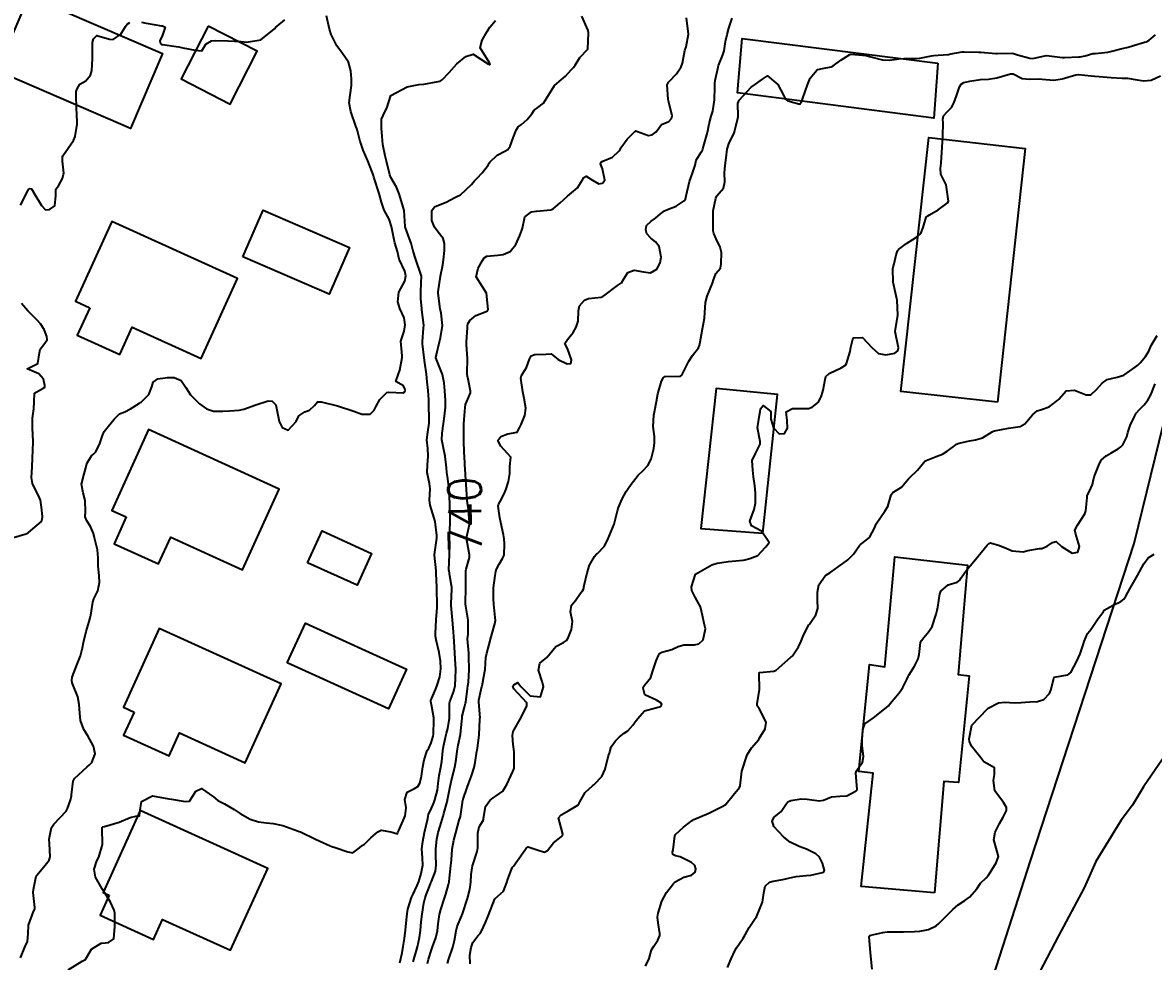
# Model space of a CAD drawing. Header units: metres. Extents: x 318500 to 325275, y 7408834 to 7428799.
# Drawn here: x 322401.9 to 322540.1, y 7417797.8 to 7417912.6 of the extents above; entities that cross this region are included whole.
import ezdxf
from ezdxf.enums import TextEntityAlignment as Align

# ---------------------------------------------------------------- set-up
doc = ezdxf.new("R2010")
doc.units = ezdxf.units.M
doc.header["$MEASUREMENT"] = 0
for name, color, linetype in [('Area', 45, 'Continuous'), ('Cotas', 45, 'Continuous'), ('Curvas de Nivel 1m', 11, 'Continuous'), ('Curvas de Nivel 5m', 15, 'Continuous'), ('Edificações', 30, 'Continuous'), ('Linha Férrea', 20, 'Continuous'), ('Vias Primárias', 230, 'Continuous')]:
    doc.layers.add(name, color=color, linetype=linetype)
doc.styles.add('Style-STANDARD', font='STANDARD.shx')

msp = doc.modelspace()

# ---------------------------------------------------------------- linework, layer by layer
at = {"layer": 'Area'}
msp.add_lwpolyline([(322541.64, 7417823.22), (322538.88, 7417819.2), (322537.53, 7417816.95), (322536.15, 7417815.1), (322533.06, 7417810.07), (322531.62, 7417806.86), (322528.48, 7417800.99), (322525.73, 7417795.68)], dxfattribs=at)
at = {"layer": 'Curvas de Nivel 1m', "flags": 128}
for points, elevation in [([(322401.61, 7417798.28), (322402.17, 7417799.59), (322402.49, 7417800.27), (322402.55, 7417801.23), (322402.59, 7417802.26), (322403.23, 7417803.94), (322403.36, 7417804.25), (322403.36, 7417804.44), (322403.17, 7417806.26), (322403.2, 7417806.65), (322403.53, 7417808.25), (322403.61, 7417808.4), (322404.47, 7417809.4), (322405.12, 7417810.24), (322405.24, 7417810.63), (322405.15, 7417812.24), (322405.12, 7417812.78), (322405.42, 7417814.23), (322405.52, 7417814.4), (322405.69, 7417814.62), (322407.19, 7417816.21), (322407.39, 7417816.53), (322407.73, 7417817.57), (322407.86, 7417818.08), (322407.87, 7417818.2), (322408.06, 7417819.9), (322408.21, 7417820.19), (322409.78, 7417821.65), (322410.07, 7417821.89), (322410.36, 7417822.16), (322410.76, 7417823.21), (322410.55, 7417824.16), (322409.84, 7417825.43), (322409.37, 7417826.18), (322408.97, 7417827.3), (322408.87, 7417828.18), (322408.81, 7417829.26), (322408.62, 7417830.19), (322407.93, 7417831.92), (322407.88, 7417832.2), (322407.93, 7417832.58), (322408.57, 7417834.19), (322408.94, 7417835.21), (322409.19, 7417836.18), (322409.32, 7417836.85), (322409.66, 7417838.18), (322410.02, 7417839.39), (322410.18, 7417840.01), (322410.22, 7417840.17), (322410.45, 7417841.77), (322410.59, 7417842.16), (322411.08, 7417843.16), (322411.29, 7417844.16), (322411.23, 7417845.03), (322411.1, 7417846.16), (322411.11, 7417847.18), (322411.04, 7417848.16), (322410.69, 7417849.64), (322410.54, 7417850.17), (322410.18, 7417851.01), (322409.72, 7417851.71), (322409.54, 7417852.18), (322409.57, 7417852.81), (322409.52, 7417854.18), (322409.27, 7417855.15), (322409.09, 7417856.19), (322409.37, 7417857.29), (322409.62, 7417858.18), (322409.73, 7417858.73), (322410.29, 7417859.66), (322410.57, 7417859.9), (322410.83, 7417860.16), (322411.32, 7417861.16), (322411.63, 7417862.16), (322411.86, 7417862.63), (322412.34, 7417863.23), (322413.08, 7417864.14), (322413.71, 7417864.78), (322414.36, 7417865.05), (322415.08, 7417865.4), (322416.16, 7417866.09), (322416.31, 7417866.17), (322416.38, 7417866.22), (322417.3, 7417867.17), (322417.69, 7417868.08), (322417.85, 7417868.65), (322418.42, 7417869.08), (322419.61, 7417869.24), (322420.42, 7417869.25), (322421.27, 7417868.88), (322421.82, 7417868.02), (322422.4, 7417867.13), (322423.51, 7417866), (322424.37, 7417865.42), (322425.21, 7417865.13), (322426.37, 7417865.11), (322427.17, 7417865.14), (322428.37, 7417865.24), (322428.93, 7417865.36), (322430.38, 7417865.91), (322431.88, 7417866.39), (322432.39, 7417866.34), (322432.84, 7417865.88), (322432.95, 7417865.3), (322433.24, 7417863.87), (322433.61, 7417863.14), (322434.34, 7417862.8), (322435.31, 7417863.85), (322435.64, 7417864.56), (322436.37, 7417865.02), (322436.93, 7417865.26), (322437.57, 7417865.81), (322437.93, 7417866.26), (322438.39, 7417866.27), (322440.38, 7417865.78), (322442.37, 7417865.11), (322443.34, 7417864.76), (322444.37, 7417864.74), (322444.86, 7417865.23), (322445.09, 7417865.71), (322445.54, 7417866.56), (322446.41, 7417867.41), (322446.64, 7417867.46), (322448.41, 7417867.35), (322448.6, 7417867.47), (322448.64, 7417867.67), (322448.6, 7417867.85), (322448.42, 7417868.23), (322447.48, 7417868.75), (322447.82, 7417869.68), (322447.99, 7417870.12), (322448.27, 7417871.67), (322448.26, 7417871.88), (322448.12, 7417873.68), (322448.5, 7417874.9), (322448.62, 7417875.67), (322448.52, 7417876.53), (322448, 7417877.68), (322447.75, 7417878.48), (322447.85, 7417879.68), (322448.58, 7417881.02), (322448.71, 7417881.67), (322448.6, 7417882.23), (322447.91, 7417883.68), (322447.7, 7417884.62), (322447.39, 7417885.69), (322447.24, 7417886.28), (322446.98, 7417887.7), (322446.68, 7417888.59), (322446.08, 7417889.71), (322445.76, 7417890.67), (322445.46, 7417891.71), (322444.86, 7417893.61), (322444.82, 7417893.72), (322444.75, 7417893.91), (322444.07, 7417895.73), (322443.52, 7417897.02), (322443.24, 7417897.74), (322443.15, 7417898.08), (322442.83, 7417899.38), (322442.74, 7417899.66), (322442.7, 7417899.75), (322442.62, 7417899.97), (322441.99, 7417901.76), (322441.81, 7417902.83), (322441.91, 7417903.76), (322442.07, 7417904.93), (322442.08, 7417905.76), (322441.98, 7417906.71), (322441.7, 7417907.77), (322440.96, 7417908.84), (322440.28, 7417909.79), (322439.6, 7417911.18), (322439.39, 7417911.8), (322439.01, 7417913.45)], 737), ([(322416.42, 7417912.68), (322417, 7417912.56), (322418.84, 7417912.23), (322418.99, 7417912.21), (322419.32, 7417912.07), (322418.97, 7417911.07), (322418.65, 7417910.39), (322418.73, 7417910.07), (322418.85, 7417909.96), (322418.96, 7417909.93), (322420.64, 7417909.72), (322420.96, 7417909.65), (322421.47, 7417909.53), (322422.96, 7417909.25), (322423.79, 7417909.17), (322424.27, 7417910), (322424.97, 7417910.41), (322425.43, 7417910.43), (322426.97, 7417910.39), (322428.6, 7417910.32), (322428.97, 7417910.27), (322429.25, 7417910.22), (322430.98, 7417910.51), (322432.66, 7417911.88), (322432.82, 7417912.06), (322432.99, 7417912.18), (322433.92, 7417912.96)], 736), ([(322448, 7417797.66), (322448.25, 7417798.9), (322448.4, 7417799.66), (322448.54, 7417800.63), (322448.67, 7417801.65), (322448.8, 7417802.91), (322448.87, 7417803.65), (322448.96, 7417804.25), (322449.4, 7417805.64), (322449.46, 7417805.76), (322449.58, 7417805.97), (322450.11, 7417807.12), (322450.3, 7417807.63), (322450.6, 7417808.6), (322450.78, 7417809.62), (322450.74, 7417810.52), (322450.69, 7417811.62), (322450.78, 7417812.52), (322450.99, 7417813.62), (322451.42, 7417815.33), (322451.45, 7417815.61), (322451.48, 7417815.84), (322451.72, 7417816.3), (322452.12, 7417817.22), (322452.25, 7417817.6), (322452.57, 7417818.79), (322452.69, 7417819.6), (322452.79, 7417820.59), (322452.98, 7417821.6), (322453.1, 7417822.3), (322453.23, 7417823.6), (322453.31, 7417824.11), (322453.66, 7417825.59), (322453.7, 7417825.75), (322453.86, 7417826.32), (322454.07, 7417827.59), (322454.07, 7417829.42), (322454.09, 7417829.59), (322454.6, 7417830.9), (322454.74, 7417831.58), (322454.8, 7417832.44), (322454.82, 7417833.58), (322454.76, 7417834.79), (322454.71, 7417835.58), (322454.62, 7417836.96), (322454.59, 7417837.58), (322454.56, 7417838.13), (322454.44, 7417839.58), (322454.27, 7417841.37), (322454.27, 7417841.59), (322454.32, 7417843.35), (322454.33, 7417843.59), (322454.31, 7417843.81), (322454.1, 7417844.98), (322454, 7417845.59), (322453.99, 7417845.71), (322454.05, 7417847.59), (322454.05, 7417847.68), (322454.04, 7417849.59), (322454.13, 7417851.53), (322454.13, 7417851.59), (322454.12, 7417851.66), (322454.09, 7417853.59), (322454.09, 7417853.73), (322454.02, 7417855.59), (322453.8, 7417857.13), (322453.71, 7417857.6), (322453.68, 7417858.2), (322453.54, 7417859.6), (322453.32, 7417860.6), (322453.11, 7417861.61), (322453.14, 7417862.41), (322453.34, 7417863.61), (322453.46, 7417864.51), (322453.56, 7417865.6), (322453.56, 7417866.43), (322453.49, 7417867.6), (322453.4, 7417868.59), (322453.19, 7417869.61), (322452.46, 7417871.45), (322452.4, 7417871.62), (322452.4, 7417871.68), (322452.47, 7417872.06), (322452.85, 7417873.61), (322452.96, 7417874.08), (322453.18, 7417875.61), (322453.03, 7417877.11), (322452.93, 7417877.61), (322452.65, 7417879.54), (322452.65, 7417879.62), (322452.66, 7417879.7), (322452.95, 7417881.61), (322453.22, 7417883.01), (322453.33, 7417883.61), (322453.46, 7417884.78), (322453.46, 7417885.61), (322453.27, 7417886.23), (322452.66, 7417887.02), (322452.21, 7417887.62), (322451.89, 7417888.42), (322451.9, 7417889.63), (322452.23, 7417890.1), (322452.71, 7417890.31), (322453.65, 7417890.67), (322454.72, 7417891.25), (322454.96, 7417891.36), (322455.41, 7417891.58), (322456.74, 7417892.81), (322457.08, 7417893.22), (322457.39, 7417893.55), (322458.05, 7417894.25), (322458.78, 7417895.21), (322458.9, 7417895.42), (322458.98, 7417895.54), (322459.88, 7417896.43), (322460.8, 7417896.9), (322461.2, 7417897.11), (322461.48, 7417897.5), (322461.85, 7417898.53), (322462.19, 7417899.49), (322462.45, 7417899.87), (322462.84, 7417900.17), (322463.56, 7417900.76), (322464.1, 7417901.47), (322464.42, 7417901.91), (322464.87, 7417902.24), (322465.54, 7417902.79), (322465.97, 7417903.44), (322466.9, 7417904.92), (322467.44, 7417905.42), (322468.25, 7417906.08), (322468.93, 7417906.83), (322469.21, 7417907.13), (322469.43, 7417907.4), (322470, 7417908.35), (322470.97, 7417909.38), (322471.04, 7417911.38), (322470.99, 7417911.66), (322470.22, 7417913.39)], 739), ([(322451.36, 7417797.61), (322451.49, 7417798.13), (322451.84, 7417799.26), (322451.98, 7417799.61), (322452.38, 7417800.74), (322452.58, 7417801.6), (322452.69, 7417802.45), (322452.84, 7417803.6), (322452.98, 7417804.18), (322453.43, 7417805.59), (322453.47, 7417805.7), (322453.59, 7417806.08), (322453.95, 7417807.24), (322454.01, 7417807.58), (322454.05, 7417808.02), (322454.23, 7417809.58), (322454.29, 7417810.23), (322454.39, 7417811.58), (322454.58, 7417812.67), (322454.81, 7417813.57), (322455.23, 7417815.1), (322455.38, 7417815.56), (322455.44, 7417815.84), (322455.7, 7417817.56), (322455.71, 7417817.59), (322455.74, 7417817.7), (322456.21, 7417819.1), (322456.38, 7417819.55), (322456.75, 7417820.52), (322457.07, 7417821.54), (322457.18, 7417822.16), (322457.41, 7417823.54), (322457.48, 7417823.88), (322457.7, 7417825.53), (322457.78, 7417827.44), (322457.78, 7417827.53), (322457.79, 7417827.62), (322457.63, 7417829.53), (322457.64, 7417829.79), (322457.92, 7417831.08), (322458.02, 7417831.44), (322458.03, 7417831.53), (322458.35, 7417833.12), (322458.41, 7417833.53), (322458.5, 7417834.99), (322458.61, 7417835.52), (322458.92, 7417836.6), (322459.14, 7417837.52), (322459.61, 7417839.1), (322459.68, 7417839.51), (322459.65, 7417839.9), (322459.47, 7417841.52), (322459.42, 7417842.17), (322459.44, 7417843.52), (322459.63, 7417845.04), (322459.71, 7417845.52), (322459.81, 7417845.82), (322460.12, 7417846.43), (322460.54, 7417847.09), (322460.73, 7417847.5), (322460.78, 7417848.88), (322460.73, 7417849.5), (322460.66, 7417849.99), (322460.32, 7417851.51), (322460.2, 7417852.07), (322459.99, 7417853.51), (322460.03, 7417853.71), (322460.23, 7417854.07), (322460.75, 7417855), (322460.93, 7417855.5), (322461.27, 7417856.5), (322461.41, 7417857.49), (322461.42, 7417858.35), (322461.54, 7417859.49), (322460.32, 7417860.82), (322459.98, 7417861.52), (322460.34, 7417862.04), (322461.19, 7417862.35), (322462.34, 7417862.53), (322462.67, 7417863.15), (322462.8, 7417863.48), (322463.26, 7417864.58), (322463.39, 7417865.47), (322463.2, 7417866.67), (322463.01, 7417867.47), (322462.77, 7417869.14), (322462.86, 7417869.48), (322463.48, 7417870.44), (322463.82, 7417871.47), (322464.05, 7417871.88), (322464.47, 7417872.06), (322465.82, 7417872.09), (322466.47, 7417872.12), (322467.35, 7417871.42), (322468.45, 7417870.89), (322468.9, 7417870.95), (322468.98, 7417871.39), (322468.48, 7417872.78), (322468.16, 7417873.41), (322468.49, 7417873.86), (322469.17, 7417874.73), (322469.55, 7417875.39), (322469.77, 7417876.14), (322469.8, 7417877.39), (322469.93, 7417878), (322470.56, 7417878.7), (322471.04, 7417878.9), (322472.57, 7417879.05), (322472.8, 7417879.12), (322473.06, 7417879.34), (322474.58, 7417880.49), (322475.08, 7417880.82), (322475.37, 7417881.31), (322475.83, 7417882.08), (322476.61, 7417882.36), (322477.75, 7417882.14), (322478.6, 7417882.04), (322479.39, 7417882.48), (322479.82, 7417883.25), (322479.92, 7417883.96), (322479.66, 7417885.25), (322479.22, 7417885.83), (322478.66, 7417886.27), (322478.18, 7417886.79), (322478.04, 7417887.28), (322478.13, 7417887.83), (322478.69, 7417888.35), (322479.24, 7417888.72), (322479.83, 7417889.25), (322480.33, 7417889.62), (322480.71, 7417889.76), (322481.77, 7417890.17), (322482.72, 7417890.83), (322482.9, 7417891.05), (322482.94, 7417891.22), (322482.96, 7417891.45), (322483.4, 7417893.21), (322483.77, 7417894.2), (322484.06, 7417895.2), (322484.19, 7417895.8), (322484.8, 7417896.77), (322484.96, 7417897.04), (322485, 7417897.19), (322485.09, 7417897.47), (322485.57, 7417899.18), (322485.79, 7417900.23), (322486.04, 7417901.17), (322486.23, 7417901.81), (322486.43, 7417903.17), (322486.47, 7417904.73), (322486.47, 7417905.17), (322486.52, 7417905.56), (322486.88, 7417907.16), (322486.89, 7417907.21), (322486.94, 7417907.36), (322487.45, 7417908.67), (322487.62, 7417909.15), (322487.8, 7417910.33), (322487.97, 7417911.15), (322488.21, 7417911.94), (322488.6, 7417913.15)], 741), ([(322401.61, 7417890.3), (322402.57, 7417892.13), (322402.66, 7417892.28), (322402.69, 7417892.31), (322402.72, 7417892.32), (322402.99, 7417892.28), (322403.37, 7417891.62), (322404.2, 7417890.26), (322404.69, 7417889.73), (322405.19, 7417889.76), (322405.81, 7417890.24), (322405.93, 7417891.46), (322405.95, 7417892.24), (322406.28, 7417892.68), (322406.74, 7417893.57), (322406.9, 7417894.08), (322406.93, 7417894.23), (322406.77, 7417895.7), (322406.75, 7417896.23), (322406.78, 7417896.32), (322408.11, 7417898.21), (322408.32, 7417898.69), (322408.54, 7417900.2), (322408.55, 7417900.49), (322408.46, 7417902.21), (322408.41, 7417903.74), (322408.44, 7417904.21), (322408.55, 7417904.54), (322408.89, 7417905.08), (322409.6, 7417905.49), (322410.19, 7417906.19), (322410.35, 7417906.76), (322410.44, 7417908.19), (322410.43, 7417908.7), (322410.42, 7417910.19), (322410.53, 7417910.62), (322410.97, 7417911.03), (322412.51, 7417910.61), (322412.97, 7417910.55), (322413.9, 7417911.21), (322414.44, 7417912.13), (322414.67, 7417912.45), (322415, 7417912.64)], 736), ([(322407.46, 7417796.8), (322409.16, 7417797.87), (322409.47, 7417798.03), (322409.56, 7417798.08), (322409.63, 7417798.17), (322410.3, 7417799.35), (322411.5, 7417800.07), (322411.56, 7417800.09), (322412.37, 7417800.14), (322413.04, 7417800.59), (322413.14, 7417802.13), (322413.15, 7417803.73), (322413.09, 7417804.13), (322412.62, 7417805.07), (322411.98, 7417806.14), (322411.59, 7417806.72), (322410.8, 7417808.16), (322410.64, 7417809.14), (322410.96, 7417810.16), (322411.18, 7417810.61), (322411.66, 7417812.15), (322411.59, 7417814.15), (322411.61, 7417814.23), (322411.69, 7417814.31), (322411.91, 7417814.36), (322413.7, 7417814.88), (322415.04, 7417815.44), (322415.71, 7417815.59), (322416.15, 7417815.64), (322416.2, 7417816.09), (322416.41, 7417817.41), (322417.74, 7417818.07), (322419.74, 7417817.74), (322420.08, 7417817.69), (322421.73, 7417817.39), (322422.28, 7417817.45), (322422.66, 7417818), (322423.07, 7417818.68), (322423.75, 7417818.98), (322425.2, 7417817.97), (322425.73, 7417817.53), (322426.57, 7417817.11), (322427.72, 7417816.42), (322428.46, 7417815.92), (322429.7, 7417815.22), (322430.72, 7417814.92), (322431.7, 7417814.79), (322432.52, 7417814.69), (322433.7, 7417814.45), (322435.49, 7417813.83), (322435.69, 7417813.74), (322435.84, 7417813.68), (322437.67, 7417812.8), (322439.48, 7417811.96), (322439.66, 7417811.89), (322440.08, 7417811.77), (322441.65, 7417811.25), (322442.25, 7417811.14), (322443.05, 7417811.73), (322443.39, 7417812), (322443.67, 7417812.2), (322444.44, 7417812.94), (322445.28, 7417813.7), (322445.69, 7417813.91), (322446.88, 7417813.68), (322447.69, 7417813.45), (322447.76, 7417813.6), (322447.78, 7417813.67), (322447.87, 7417813.85), (322448.65, 7417815.66), (322448.74, 7417816.64), (322448.61, 7417817.66), (322448.87, 7417818.54), (322449.76, 7417818.98), (322450.18, 7417819.22), (322450.44, 7417819.63), (322450.64, 7417820.49), (322450.79, 7417821.62), (322450.94, 7417822.48), (322451.34, 7417823.62), (322451.51, 7417823.93), (322451.83, 7417824.58), (322452.05, 7417825.4), (322452.08, 7417825.61), (322452.13, 7417827.34), (322452.12, 7417827.61), (322451.89, 7417829.03), (322451.76, 7417829.61), (322451.77, 7417829.74), (322451.91, 7417830.02), (322452.37, 7417831.16), (322452.55, 7417831.6), (322452.89, 7417832.65), (322453.01, 7417833.6), (322452.96, 7417834.61), (322452.78, 7417835.6), (322452.44, 7417837.17), (322452.36, 7417837.61), (322452.34, 7417837.94), (322452.43, 7417839.61), (322452.53, 7417841.12), (322452.53, 7417841.61), (322452.5, 7417843.19), (322452.5, 7417843.61), (322452.43, 7417845.28), (322452.41, 7417845.61), (322452.21, 7417847.53), (322452.22, 7417847.61), (322452.48, 7417849.29), (322452.51, 7417849.61), (322452.5, 7417849.93), (322452.29, 7417851.62), (322452.2, 7417852.03), (322451.69, 7417853.63), (322451.6, 7417854.25), (322451.7, 7417855.63), (322451.62, 7417856.26), (322451.34, 7417857.63), (322451.37, 7417858.55), (322451.46, 7417859.63), (322451.39, 7417860.55), (322451.28, 7417861.63), (322451.4, 7417862.57), (322451.59, 7417863.63), (322451.59, 7417864.4), (322451.52, 7417865.63), (322451.51, 7417866.51), (322451.45, 7417867.63), (322451.33, 7417868.72), (322451.24, 7417869.63), (322451.05, 7417871.03), (322450.96, 7417871.64), (322450.77, 7417873.35), (322450.77, 7417873.64), (322450.89, 7417875.25), (322450.9, 7417875.64), (322450.68, 7417877.49), (322450.66, 7417877.64), (322450.56, 7417878.88), (322450.54, 7417879.64), (322450.58, 7417880.86), (322450.63, 7417881.6), (322450.63, 7417881.64), (322450.59, 7417881.76), (322449.96, 7417883.65), (322449.61, 7417884.68), (322449.36, 7417885.66), (322449.18, 7417886.19), (322448.67, 7417887.53), (322448.64, 7417887.64), (322448.64, 7417887.67), (322448.63, 7417887.71), (322448.5, 7417889.67), (322448.44, 7417889.93), (322447.9, 7417891.68), (322447.57, 7417892.52), (322446.88, 7417893.7), (322446.75, 7417894), (322446.34, 7417895.7), (322446.18, 7417896.32), (322445.9, 7417897.71), (322445.82, 7417898.71), (322445.73, 7417899.71), (322445.76, 7417900.8), (322446.16, 7417901.71), (322446.41, 7417902.16), (322446.89, 7417903.7), (322448.9, 7417904.78), (322450.32, 7417905.06), (322450.9, 7417905.1), (322452.69, 7417905.41), (322452.91, 7417905.48), (322453.14, 7417905.62), (322454.02, 7417906.51), (322454.94, 7417907.59), (322456.04, 7417908.49), (322456.96, 7417908.75), (322458.83, 7417907.54), (322458.94, 7417907.47), (322459, 7417907.48), (322459.04, 7417907.54), (322458.94, 7417907.7), (322457.81, 7417909.55), (322458.04, 7417910.49), (322458.67, 7417911.54), (322458.78, 7417911.75), (322459, 7417912.07), (322459.68, 7417912.86)], 738), ([(322453.83, 7417797.58), (322453.95, 7417798.05), (322454.45, 7417799.58), (322454.66, 7417800.42), (322454.85, 7417801.57), (322454.99, 7417802.12), (322455.56, 7417803.44), (322455.6, 7417803.52), (322455.62, 7417803.56), (322455.65, 7417803.65), (322456.26, 7417805.55), (322456.52, 7417806.62), (322456.65, 7417807.54), (322456.7, 7417808.47), (322456.85, 7417809.54), (322457.42, 7417811.29), (322457.49, 7417811.53), (322457.5, 7417811.69), (322457.5, 7417813.53), (322457.7, 7417814.29), (322458.17, 7417815.07), (322458.26, 7417815.52), (322458.47, 7417816.79), (322458.99, 7417817.52), (322459.41, 7417817.85), (322459.75, 7417818.08), (322460.58, 7417818.68), (322461.05, 7417819.49), (322461.79, 7417821.08), (322461.92, 7417821.36), (322461.94, 7417821.48), (322461.96, 7417821.63), (322461.95, 7417823.48), (322461.83, 7417824.37), (322461.75, 7417825.48), (322461.85, 7417825.95), (322462.7, 7417827.47), (322463.49, 7417829.05), (322463.51, 7417829.46), (322461.93, 7417831.16), (322461.79, 7417831.48), (322461.93, 7417831.68), (322462.41, 7417831.94), (322462.79, 7417831.47), (322463.91, 7417830.3), (322465.17, 7417830.18), (322465.56, 7417831.43), (322465.43, 7417831.94), (322464.95, 7417833.44), (322465.09, 7417834.32), (322465.97, 7417835.01), (322466.3, 7417835.43), (322467.06, 7417836.34), (322468, 7417836.83), (322468.34, 7417837.06), (322468.55, 7417837.39), (322468.97, 7417838.44), (322469.07, 7417839.39), (322468.85, 7417840.59), (322468.97, 7417841.39), (322469.47, 7417841.98), (322470.08, 7417842.85), (322470.3, 7417843.17), (322470.43, 7417843.37), (322470.53, 7417843.81), (322470.88, 7417845.37), (322471.18, 7417846.31), (322471.76, 7417847.36), (322471.94, 7417847.56), (322472.15, 7417847.73), (322472.94, 7417848.56), (322473.36, 7417849.33), (322474.19, 7417851.32), (322474.59, 7417852.94), (322474.71, 7417853.32), (322475.14, 7417854.4), (322475.66, 7417855.31), (322475.9, 7417855.65), (322476.26, 7417856.19), (322477.11, 7417857.29), (322477.71, 7417857.85), (322478.29, 7417858.46), (322478.72, 7417859.26), (322479.02, 7417860.56), (322479.1, 7417861.26), (322479.09, 7417862.01), (322478.96, 7417863.26), (322479.02, 7417864.62), (322479.16, 7417865.26), (322479.36, 7417866.29), (322479.53, 7417867.25), (322479.98, 7417868.8), (322480.19, 7417869.24), (322480.33, 7417869.34), (322480.43, 7417869.37), (322482.27, 7417869.38), (322482.43, 7417869.52), (322483.02, 7417870.64), (322483.3, 7417871.21), (322483.74, 7417871.93), (322484.49, 7417872.88), (322484.62, 7417873.19), (322484.66, 7417873.35), (322484.98, 7417875.18), (322485.23, 7417876.48), (322485.27, 7417877.18), (322485.34, 7417878.39), (322485.55, 7417879.18), (322486.19, 7417880.77), (322486.33, 7417881.16), (322486.38, 7417881.37), (322486.6, 7417881.94), (322487.18, 7417882.58), (322487.24, 7417883.15), (322487.28, 7417884.52), (322487.15, 7417885.16), (322486.66, 7417886.18), (322486.35, 7417886.84), (322486.28, 7417887.17), (322486.28, 7417887.57), (322486.26, 7417889.17), (322486.28, 7417889.59), (322486.59, 7417891.16), (322486.73, 7417891.44), (322487.53, 7417892.37), (322487.7, 7417893.15), (322487.67, 7417894.24), (322487.74, 7417895.15), (322487.87, 7417896.07), (322488, 7417897.15), (322488.18, 7417897.79), (322488.83, 7417899.14), (322489.26, 7417900.73), (322489.32, 7417901.13), (322489.3, 7417902.72), (322489.44, 7417903.13), (322490.91, 7417904.72), (322491.45, 7417905.1), (322492.29, 7417905.72), (322492.93, 7417906.1), (322494.18, 7417905.07), (322494.9, 7417903.67), (322495.11, 7417903.28), (322495.39, 7417903.05), (322496.88, 7417902.63), (322497.04, 7417902.88), (322497.1, 7417903.03), (322497.25, 7417903.38), (322497.8, 7417905.02), (322498.12, 7417905.82), (322498.94, 7417906.81), (322499.06, 7417906.88), (322499.64, 7417907), (322500.71, 7417907.21), (322500.95, 7417907.33), (322501.88, 7417908.04), (322502.97, 7417908.72), (322503.16, 7417908.75), (322504.96, 7417908.59), (322505.4, 7417908.49), (322506.96, 7417908.08), (322507.81, 7417908.04), (322508.96, 7417908.19), (322509.59, 7417908.23), (322510.96, 7417908.23), (322511.52, 7417908.28), (322512.97, 7417908.55), (322513.21, 7417908.58), (322514.97, 7417908.73), (322515.02, 7417908.74), (322515.32, 7417908.79), (322516.71, 7417909.03), (322516.97, 7417909.05), (322518.7, 7417909.01), (322518.97, 7417909), (322520.83, 7417908.85), (322520.97, 7417908.84), (322522.79, 7417908.88), (322522.97, 7417908.85), (322523.48, 7417908.68), (322524.96, 7417908.27), (322525.36, 7417908.25), (322526.97, 7417908.58), (322527.02, 7417908.58), (322528.97, 7417908.36), (322529.22, 7417908.35), (322530.97, 7417908.42), (322531.11, 7417908.43), (322531.76, 7417908.57), (322532.69, 7417908.84), (322532.97, 7417908.86), (322534.51, 7417909), (322534.98, 7417909.12), (322536.08, 7417909.41), (322536.99, 7417909.62), (322537.65, 7417909.83), (322539, 7417910.21), (322539.19, 7417910.28), (322539.58, 7417910.46), (322540.33, 7417911.14)], 742), ([(322456.57, 7417797.54), (322456.55, 7417798.6), (322456.7, 7417799.54), (322456.9, 7417800.14), (322457.52, 7417800.98), (322457.8, 7417801.26), (322457.96, 7417801.53), (322458.45, 7417802.62), (322458.83, 7417803.52), (322459.58, 7417805.51), (322460.65, 7417806.44), (322461.07, 7417807.49), (322461.19, 7417807.91), (322461.63, 7417809.1), (322461.77, 7417809.35), (322461.86, 7417809.48), (322462.37, 7417810.19), (322463.28, 7417811.46), (322463.43, 7417811.69), (322463.67, 7417811.87), (322464.88, 7417811.44), (322465.66, 7417811.21), (322466.05, 7417811.42), (322466.75, 7417812.34), (322467.69, 7417813.07), (322467.85, 7417813.23), (322467.89, 7417813.4), (322467.7, 7417814.17), (322467.39, 7417815.41), (322467.72, 7417815.78), (322468.62, 7417816.28), (322469.74, 7417816.93), (322469.91, 7417817.2), (322469.98, 7417817.37), (322470.62, 7417818.5), (322471.57, 7417819.35), (322471.68, 7417819.44), (322471.77, 7417819.52), (322472.66, 7417820.46), (322473.06, 7417821.33), (322473.5, 7417823.01), (322473.61, 7417823.32), (322473.66, 7417823.48), (322473.83, 7417824.06), (322474.34, 7417824.81), (322474.82, 7417825.31), (322475.39, 7417825.76), (322475.86, 7417826.04), (322476.44, 7417826.71), (322476.88, 7417827.28), (322477.33, 7417827.83), (322477.89, 7417828.47), (322479.56, 7417828.91), (322479.9, 7417829.01), (322480, 7417829.24), (322479.9, 7417829.44), (322479.37, 7417829.79), (322477.92, 7417830.42), (322477.72, 7417831.27), (322477.75, 7417831.45), (322477.94, 7417831.66), (322478.66, 7417832.55), (322478.86, 7417833.26), (322479.31, 7417834.59), (322479.59, 7417835.25), (322479.73, 7417835.5), (322479.99, 7417835.64), (322481.23, 7417835.99), (322482, 7417836.35), (322482.68, 7417836.53), (322484, 7417836.55), (322484.51, 7417836.68), (322485.07, 7417837.17), (322485.35, 7417838.49), (322485.19, 7417839.17), (322484.99, 7417840.12), (322484.75, 7417841.18), (322484.08, 7417842.39), (322483.66, 7417843.2), (322483.63, 7417843.66), (322484.12, 7417845.19), (322486.13, 7417846.33), (322486.75, 7417846.53), (322488.14, 7417846.72), (322489.93, 7417846.91), (322490.14, 7417846.94), (322490.74, 7417847.1), (322491.75, 7417847.48), (322492.15, 7417847.9), (322492.7, 7417848.53), (322493.13, 7417849.07), (322492.19, 7417850.43), (322490.96, 7417851.1), (322490.76, 7417851.66), (322491.27, 7417853.09), (322491.46, 7417853.87), (322491.47, 7417855.09), (322491.36, 7417856), (322491.22, 7417857.1), (322491.11, 7417857.92), (322491.05, 7417859.1), (322491.47, 7417859.93), (322492.03, 7417861.08), (322492.01, 7417861.41), (322491.7, 7417863.09), (322491.92, 7417864.63), (322492.01, 7417865.09), (322492.07, 7417865.4), (322492.39, 7417865.83), (322493.33, 7417865.07), (322493.32, 7417864.12), (322493.64, 7417863.07), (322494.35, 7417862.33), (322495, 7417862.4), (322495.38, 7417863.04), (322495.31, 7417863.99), (322495.19, 7417865.05), (322495.98, 7417865.45), (322496.39, 7417865.45), (322497.94, 7417865.46), (322498.39, 7417865.59), (322499.16, 7417866.23), (322499.52, 7417866.99), (322499.71, 7417867.7), (322499.97, 7417868.98), (322500.06, 7417869.36), (322500.45, 7417869.71), (322501.92, 7417870.43), (322502.46, 7417870.74), (322502.56, 7417870.95), (322503.03, 7417872.4), (322503.12, 7417872.94), (322503.37, 7417874.08), (322504.51, 7417874.14), (322505.65, 7417872.91), (322506.48, 7417872.15), (322507.36, 7417872), (322508.48, 7417872.2), (322508.86, 7417872.49), (322508.92, 7417872.86), (322508.52, 7417874.87), (322508.85, 7417876.87), (322508.77, 7417878.67), (322508.73, 7417878.87), (322508.58, 7417879.58), (322508.29, 7417880.87), (322508.24, 7417882.5), (322508.33, 7417882.87), (322508.39, 7417883.11), (322508.64, 7417884.25), (322508.8, 7417884.71), (322508.93, 7417884.87), (322509.89, 7417885.63), (322510.67, 7417886.12), (322511.14, 7417886.37), (322511.66, 7417886.83), (322511.94, 7417887.58), (322512.31, 7417888.82), (322512.51, 7417889.01), (322512.7, 7417889.12), (322513.77, 7417889.75), (322514.72, 7417890.44), (322514.92, 7417890.6), (322515.02, 7417890.79), (322514.76, 7417892.79), (322514.09, 7417894.11), (322514.07, 7417894.8), (322514.16, 7417895.42), (322514.24, 7417896.8), (322514.26, 7417897.35), (322514.35, 7417898.8), (322514.37, 7417900.31), (322514.35, 7417900.8), (322514.43, 7417901.23), (322514.87, 7417901.7), (322515.42, 7417902.25), (322515.71, 7417902.78), (322516.02, 7417903.66), (322516.39, 7417904.78), (322516.6, 7417905.09), (322516.93, 7417905.31), (322517.65, 7417905.48), (322518.93, 7417905.67), (322519.92, 7417905.72), (322520.93, 7417905.85), (322522.61, 7417906.36), (322522.94, 7417906.34), (322524.03, 7417905.77), (322524.93, 7417905.72), (322526.05, 7417905.76), (322526.93, 7417905.67), (322527.91, 7417905.6), (322528.93, 7417905.76), (322530.59, 7417906.24), (322530.94, 7417906.29), (322532.48, 7417906.1), (322532.94, 7417906.07), (322533.45, 7417906.03), (322534.93, 7417905.89), (322536.26, 7417905.84), (322536.93, 7417905.81), (322538.09, 7417905.64), (322538.93, 7417905.51), (322539.8, 7417905.59), (322540.94, 7417906.13)], 743), ([(322400.77, 7417849.69), (322402.17, 7417850.09), (322402.32, 7417850.13), (322402.62, 7417850.27), (322404.18, 7417851.61), (322404.31, 7417852.13), (322404.31, 7417852.25), (322404.21, 7417853.4), (322404.06, 7417854.25), (322403.94, 7417854.54), (322403.1, 7417856.27), (322402.97, 7417856.99), (322403.06, 7417858.27), (322403.1, 7417859.46), (322403.14, 7417860.27), (322403.19, 7417861.39), (322403.15, 7417862.27), (322403.1, 7417863.03), (322403.1, 7417864.27), (322403.24, 7417865.4), (322403.28, 7417866.27), (322403.34, 7417867.32), (322404.41, 7417867.93), (322404.61, 7417868.04), (322404.62, 7417868.25), (322404.42, 7417869.02), (322403.85, 7417869.69), (322402.43, 7417870.28), (322403.76, 7417870.94), (322403.93, 7417872.26), (322404.02, 7417872.71), (322404.47, 7417873.25), (322404.88, 7417873.85), (322404.85, 7417874.25), (322404.5, 7417875.11), (322404.06, 7417875.81), (322403.66, 7417876.26), (322402.53, 7417877.38), (322401.73, 7417878.29)], 736), ([(322477.99, 7417797.26), (322478.46, 7417798.22), (322478.75, 7417799.25), (322479.03, 7417799.72), (322479.52, 7417800.45), (322479.74, 7417801.02), (322479.75, 7417801.24), (322479.55, 7417802.56), (322479.49, 7417803.24), (322479.57, 7417803.74), (322480.02, 7417805.23), (322480.56, 7417806.26), (322481.31, 7417807.21), (322481.45, 7417807.38), (322481.62, 7417807.56), (322482.68, 7417808.14), (322483.63, 7417808.38), (322484.08, 7417808.74), (322484.16, 7417809.18), (322484.02, 7417809.56), (322483.65, 7417809.93), (322482.23, 7417810.63), (322481.66, 7417810.76), (322481.35, 7417810.9), (322481.32, 7417811.22), (322481.38, 7417811.49), (322481.6, 7417813.21), (322481.62, 7417813.28), (322481.69, 7417813.36), (322482.66, 7417814.25), (322483.72, 7417815.07), (322483.79, 7417815.12), (322483.9, 7417815.19), (322485.73, 7417815.99), (322487.39, 7417816.79), (322487.74, 7417816.97), (322487.82, 7417817.05), (322487.87, 7417817.13), (322488.71, 7417818.17), (322489.5, 7417819.11), (322489.59, 7417819.3), (322489.8, 7417821.11), (322490.43, 7417823.1), (322490.96, 7417823.97), (322491.85, 7417824.99), (322491.89, 7417825.04), (322491.91, 7417825.08), (322492.65, 7417826.29), (322492.77, 7417827.07), (322491.9, 7417828.81), (322491.77, 7417828.95), (322491.66, 7417829.08), (322491.64, 7417829.34), (322491.93, 7417831.08), (322491.9, 7417833.08), (322491.96, 7417833.17), (322493.68, 7417833.35), (322493.96, 7417833.47), (322495.76, 7417835.03), (322495.89, 7417835.12), (322495.98, 7417835.21), (322496.72, 7417836.3), (322497.03, 7417837.01), (322497.3, 7417837.74), (322497.98, 7417839), (322498.04, 7417839.09), (322498.84, 7417840.2), (322499.07, 7417840.99), (322499.04, 7417842.03), (322499.01, 7417842.99), (322499.21, 7417843.88), (322499.97, 7417844.98), (322500.05, 7417845.05), (322500.12, 7417845.1), (322500.52, 7417845.37), (322502.14, 7417846.5), (322502.73, 7417846.94), (322503.44, 7417847.64), (322504.17, 7417848.7), (322504.27, 7417848.82), (322504.44, 7417848.92), (322505.4, 7417849.69), (322506.05, 7417850.9), (322506.08, 7417851.02), (322506.2, 7417851.35), (322507.25, 7417852.88), (322507.63, 7417853.48), (322508.03, 7417854.87), (322508.1, 7417855.03), (322508.25, 7417855.17), (322509.31, 7417855.81), (322510.17, 7417856.84), (322510.28, 7417856.97), (322511.24, 7417857.89), (322511.98, 7417858.82), (322512.13, 7417859), (322512.3, 7417859.1), (322513.55, 7417859.56), (322514.32, 7417859.88), (322514.89, 7417860.21), (322515.59, 7417860.77), (322516.02, 7417861.08), (322516.34, 7417861.19), (322517.6, 7417861.48), (322518.34, 7417861.62), (322519.21, 7417861.87), (322520.36, 7417862.58), (322520.43, 7417862.63), (322520.64, 7417862.71), (322522.36, 7417863.03), (322523.78, 7417863.25), (322524.37, 7417863.57), (322525.32, 7417864.65), (322525.89, 7417865.14), (322526.39, 7417865.32), (322527.36, 7417865.65), (322528.41, 7417866.45), (322528.48, 7417866.53), (322528.52, 7417866.6), (322529.4, 7417867.61), (322530.43, 7417867.68), (322531.86, 7417867.11), (322532.42, 7417867.11), (322533.18, 7417867.79), (322533.83, 7417868.53), (322534.44, 7417868.99), (322535.67, 7417869.29), (322536.45, 7417869.5), (322537.87, 7417870.48), (322538.18, 7417870.76), (322538.47, 7417871.03), (322539.13, 7417871.81), (322539.51, 7417872.45), (322539.82, 7417873.13), (322540.52, 7417874.38)], 744), ([(322505.72, 7417796.89), (322505.5, 7417798.89), (322505.36, 7417800.89), (322505.42, 7417801.01), (322505.53, 7417801.06), (322507.01, 7417801.4), (322507.54, 7417801.45), (322508.93, 7417801.46), (322509.54, 7417801.47), (322510.87, 7417801.49), (322511.54, 7417801.53), (322512.6, 7417801.75), (322513.55, 7417802.2), (322513.86, 7417802.48), (322514.13, 7417802.78), (322515.57, 7417804.2), (322516.22, 7417804.75), (322517.02, 7417805.31), (322517.59, 7417805.7), (322518.5, 7417806.73), (322518.93, 7417807.41), (322519.63, 7417808.08), (322519.93, 7417808.41), (322520.11, 7417808.7), (322520.86, 7417809.9), (322521.15, 7417810.69), (322520.95, 7417811.41), (322520.58, 7417812.7), (322520.75, 7417813.65), (322521.27, 7417814.69), (322521.73, 7417815.49), (322522.14, 7417816.28), (322522.13, 7417816.68), (322521.75, 7417817.27), (322520.72, 7417818.7), (322520.52, 7417819.97), (322520.65, 7417820.7), (322520.65, 7417821.53), (322519.81, 7417822.02), (322519.36, 7417822.26), (322519, 7417822.72), (322517.84, 7417824.16), (322517.59, 7417824.74), (322517.56, 7417825.04), (322517.88, 7417826.74), (322519.82, 7417828.71), (322519.86, 7417828.75), (322519.9, 7417828.81), (322521.14, 7417829.47), (322521.91, 7417829.53), (322523.12, 7417829.46), (322523.91, 7417829.51), (322524.96, 7417829.6), (322525.91, 7417829.62), (322526.68, 7417829.85), (322527.39, 7417830.61), (322527.55, 7417830.99), (322527.96, 7417832.6), (322529.64, 7417832.9), (322529.97, 7417833.15), (322530.74, 7417834.57), (322531.13, 7417835.43), (322531.49, 7417836.56), (322531.61, 7417836.96), (322532.03, 7417837.92), (322532.3, 7417838.28), (322532.51, 7417838.54), (322533.31, 7417839.79), (322533.91, 7417840.52), (322533.97, 7417840.62), (322534.06, 7417840.8), (322535.16, 7417841.42), (322536.08, 7417841.84), (322536.45, 7417842.13), (322536.7, 7417842.49), (322537.18, 7417843.41), (322537.81, 7417844.47), (322538.13, 7417845.02), (322538.89, 7417846.46), (322539.42, 7417847.18), (322540.16, 7417847.64)], 746)]:
    msp.add_lwpolyline(points, dxfattribs=dict(at, elevation=elevation))
at = {"layer": 'Curvas de Nivel 5m', "flags": 128}
for points, elevation in [([(322449.63, 7417797.8), (322450.13, 7417799.63), (322450.38, 7417800.77), (322450.52, 7417801.63), (322450.61, 7417802.69), (322450.7, 7417803.62), (322450.92, 7417804.97), (322451.09, 7417805.62), (322451.22, 7417805.98), (322451.6, 7417807), (322451.78, 7417807.44), (322451.86, 7417807.61), (322452.33, 7417808.89), (322452.43, 7417809.6), (322452.37, 7417810.89), (322452.37, 7417811.6), (322452.49, 7417812.78), (322452.68, 7417813.6), (322452.93, 7417814.37), (322453.28, 7417815.59), (322453.37, 7417815.94), (322453.73, 7417817.23), (322453.82, 7417817.51), (322453.83, 7417817.59), (322454.12, 7417819.23), (322454.2, 7417819.58), (322454.35, 7417820.16), (322454.71, 7417821.58), (322454.85, 7417822.53), (322454.98, 7417823.57), (322455.13, 7417824.27), (322455.38, 7417825.57), (322455.56, 7417827.26), (322455.59, 7417827.56), (322455.62, 7417827.81), (322455.89, 7417828.92), (322456.02, 7417829.43), (322456.04, 7417829.56), (322456.26, 7417831.22), (322456.31, 7417831.55), (322456.37, 7417831.99), (322456.44, 7417833.55), (322456.43, 7417835.09), (322456.41, 7417835.55), (322456.27, 7417837.3), (322456.28, 7417837.56), (322456.33, 7417837.87), (322456.32, 7417839.56), (322456.06, 7417841.27), (322456.01, 7417841.56), (322456.01, 7417841.61), (322456.05, 7417843.56), (322456.07, 7417845.52), (322456.07, 7417845.56), (322456.07, 7417845.6), (322456.11, 7417845.8), (322456.48, 7417847.21), (322456.5, 7417847.56), (322456.17, 7417849.34), (322456.15, 7417849.56), (322456.17, 7417849.8), (322456.48, 7417851.27), (322456.49, 7417851.56), (322456.32, 7417853.46), (322456.31, 7417853.56), (322456.23, 7417854.22), (322456.12, 7417855.56), (322456.02, 7417857.32), (322456.01, 7417857.56), (322455.98, 7417857.86), (322455.88, 7417859.57), (322455.85, 7417860.02), (322455.8, 7417861.57), (322455.79, 7417863.02), (322455.8, 7417863.57), (322455.84, 7417864.09), (322455.97, 7417865.57), (322456.03, 7417865.92), (322456.4, 7417866.86), (322456.63, 7417867.34), (322456.63, 7417867.56), (322456.42, 7417868.61), (322456.24, 7417869.38), (322456.22, 7417869.56), (322456.21, 7417869.78), (322456.27, 7417871.56), (322456.15, 7417873.23), (322456.14, 7417873.57), (322456.27, 7417875.33), (322456.27, 7417875.56), (322456.29, 7417875.78), (322456.52, 7417876.19), (322457.26, 7417876.82), (322458.54, 7417877.3), (322458.7, 7417877.37), (322458.79, 7417877.54), (322458.57, 7417879.54), (322457.31, 7417881.55), (322457.55, 7417882.6), (322458.1, 7417883.55), (322458.29, 7417883.88), (322458.63, 7417884.05), (322459.95, 7417884.2), (322460.63, 7417884.27), (322461.48, 7417884.65), (322462.15, 7417885.49), (322462.66, 7417886.61), (322462.91, 7417887.23), (322462.97, 7417887.48), (322463.27, 7417888.89), (322464.07, 7417889.47), (322464.6, 7417889.56), (322464.7, 7417889.58), (322466.42, 7417889.72), (322466.71, 7417889.84), (322467.56, 7417890.57), (322468.47, 7417891.4), (322468.73, 7417891.61), (322469.69, 7417892.44), (322470.31, 7417893.38), (322470.47, 7417893.67), (322470.76, 7417893.86), (322471.55, 7417893.37), (322472.29, 7417892.9), (322472.75, 7417893), (322473.02, 7417893.35), (322472.77, 7417894.74), (322472.52, 7417895.35), (322472.57, 7417895.56), (322472.78, 7417895.68), (322473.96, 7417896.17), (322474.8, 7417896.93), (322474.95, 7417897.18), (322475.01, 7417897.32), (322475.77, 7417898.36), (322476.72, 7417899.3), (322476.78, 7417899.35), (322476.83, 7417899.37), (322477.04, 7417899.3), (322478.38, 7417898.83), (322478.83, 7417898.89), (322479.33, 7417899.26), (322479.95, 7417900.15), (322480.85, 7417900.54), (322481.2, 7417900.89), (322481.26, 7417901.24), (322480.88, 7417902.89), (322480.79, 7417903.24), (322480.66, 7417905), (322480.76, 7417905.24), (322480.82, 7417905.33), (322480.91, 7417905.43), (322481.8, 7417906.36), (322482.37, 7417907.23), (322482.52, 7417907.65), (322482.8, 7417909.22), (322482.84, 7417909.35), (322482.97, 7417909.65), (322483.27, 7417911.22), (322483.02, 7417913.22)], 740), ([(322488.01, 7417797.12), (322488.46, 7417798.15), (322488.92, 7417799.12), (322489.13, 7417799.49), (322489.51, 7417800.05), (322489.95, 7417800.68), (322490.18, 7417801.1), (322490.66, 7417801.98), (322491.42, 7417803.08), (322491.56, 7417803.3), (322492.29, 7417805.07), (322492.45, 7417806.22), (322492.64, 7417807.06), (322493.15, 7417807.52), (322493.62, 7417807.67), (322494.79, 7417807.87), (322495.63, 7417808.06), (322496.43, 7417808.22), (322497.63, 7417808.33), (322498.21, 7417808.41), (322499.64, 7417808.73), (322499.81, 7417808.79), (322499.89, 7417808.97), (322499.65, 7417809.85), (322499.27, 7417810.59), (322498.83, 7417810.98), (322497.67, 7417811.55), (322496.8, 7417811.88), (322495.68, 7417812.42), (322494.9, 7417813.04), (322493.71, 7417814.34), (322493.48, 7417815.05), (322493.72, 7417815.49), (322494.59, 7417816.19), (322495.16, 7417817.04), (322495.42, 7417817.36), (322495.75, 7417817.51), (322497.05, 7417817.71), (322497.75, 7417817.67), (322499.25, 7417817.48), (322499.75, 7417817.56), (322500.75, 7417817.97), (322501.76, 7417818.05), (322502.61, 7417818.08), (322503.77, 7417818.71), (322503.86, 7417818.83), (322503.88, 7417818.92), (322503.78, 7417819.83), (322503.7, 7417820.92), (322503.8, 7417821.13), (322504.54, 7417822.19), (322504.66, 7417822.91), (322504.5, 7417824.25), (322504.49, 7417824.91), (322504.57, 7417826.21), (322504.83, 7417826.91), (322505.45, 7417827.34), (322505.89, 7417827.61), (322507.47, 7417828.88), (322507.69, 7417829.09), (322507.91, 7417829.37), (322508.59, 7417830.19), (322509.12, 7417830.85), (322509.45, 7417831.34), (322509.95, 7417832.31), (322510.12, 7417832.68), (322510.21, 7417832.84), (322510.87, 7417833.94), (322511.33, 7417834.83), (322511.46, 7417835.35), (322511.63, 7417836.82), (322511.74, 7417837.09), (322512.02, 7417837.46), (322512.64, 7417838.2), (322513.06, 7417838.8), (322513.55, 7417840.3), (322513.66, 7417840.8), (322513.72, 7417841.14), (322513.97, 7417842.79), (322514, 7417842.88), (322514.09, 7417843.11), (322514.99, 7417843.9), (322516.11, 7417844.21), (322516.41, 7417844.46), (322516.59, 7417844.76), (322517.22, 7417845.66), (322518.14, 7417846.74), (322519.05, 7417847.84), (322519.76, 7417848.72), (322519.96, 7417848.93), (322520.17, 7417849.04), (322521.29, 7417848.69), (322522.16, 7417848.31), (322522.8, 7417848.04), (322524.16, 7417847.92), (322524.72, 7417848.1), (322526.17, 7417848.31), (322526.45, 7417848.34), (322527.09, 7417848.62), (322527.74, 7417849.05), (322528.18, 7417849.19), (322528.84, 7417848.59), (322530.16, 7417847.76), (322530.85, 7417847.87), (322531.05, 7417848.57), (322530.56, 7417850.21), (322530.49, 7417850.58), (322530.8, 7417851.17), (322531.69, 7417852.56), (322531.84, 7417852.95), (322531.97, 7417854.55), (322532, 7417854.8), (322532.26, 7417855.35), (322532.65, 7417856.17), (322532.7, 7417856.54), (322532.83, 7417857.09), (322533.41, 7417858.53), (322533.71, 7417859.12), (322534.32, 7417859.64), (322534.86, 7417859.98), (322535.76, 7417860.51), (322536.1, 7417860.74), (322536.34, 7417860.99), (322536.85, 7417861.99), (322536.97, 7417862.49), (322537.24, 7417863.36), (322537.75, 7417864.48), (322537.98, 7417864.88), (322538.39, 7417865.33), (322538.97, 7417865.9), (322539.41, 7417866.46), (322539.77, 7417867.1), (322540.3, 7417868.44)], 745)]:
    msp.add_lwpolyline(points, dxfattribs=dict(at, elevation=elevation))
at = {"layer": 'Edificações'}
for points in [[(322398.74, 7417906.72), (322402.69, 7417915.88), (322419, 7417908.85), (322415.05, 7417899.69)], [(322424.55, 7417912.19), (322421.25, 7417905.75), (322427.25, 7417902.67), (322430.55, 7417909.12)], [(322513.74, 7417907.66), (322513.23, 7417900.95), (322489.26, 7417904.02), (322489.83, 7417910.66)], [(322521.04, 7417866.2), (322509.21, 7417867.53), (322512.65, 7417898.56), (322524.41, 7417897.22)], [(322428.81, 7417883.98), (322431.29, 7417889.69), (322441.82, 7417885.12), (322439.34, 7417879.41)], [(322492.36, 7417850.22), (322494.13, 7417867.17), (322486.65, 7417867.87), (322484.79, 7417850.78)], [(322436.7, 7417846.59), (322438.48, 7417850.49), (322444.53, 7417847.73), (322442.76, 7417843.83)], [(322513.31, 7417806.24), (322504.35, 7417807.01), (322505.83, 7417820.86), (322504.09, 7417821.05), (322505.38, 7417834.14), (322507.25, 7417833.88), (322508.47, 7417847.3), (322517.37, 7417846.27), (322516.21, 7417832.94), (322517.56, 7417832.75), (322516.27, 7417819.72), (322514.47, 7417819.85)], [(322434.23, 7417834.33), (322436.45, 7417839.21), (322448.8, 7417833.59), (322446.58, 7417828.71)]]:
    msp.add_lwpolyline(points, close=True, dxfattribs=at)
for points in [[(322410.09, 7417877.75), (322408.57, 7417874.42), (322413.77, 7417872.05), (322415.29, 7417875.39), (322423.72, 7417871.55), (322428.16, 7417881.32), (322412.79, 7417888.31), (322408.34, 7417878.55), (322410.09, 7417877.75)], [(322414.56, 7417852.19), (322413.07, 7417848.91), (322418.49, 7417846.44), (322419.98, 7417849.72), (322428.74, 7417845.73), (322433.23, 7417855.6), (322417.27, 7417862.86), (322412.78, 7417852.99), (322414.56, 7417852.19)], [(322415.51, 7417828.31), (322414.23, 7417825.5), (322419.78, 7417822.98), (322421.06, 7417825.79), (322429.08, 7417822.14), (322433.47, 7417831.79), (322418.59, 7417838.56), (322414.2, 7417828.91), (322415.51, 7417828.31)], [(322412.48, 7417805.95), (322411.36, 7417803.49), (322417.88, 7417800.53), (322418.99, 7417802.98), (322427.29, 7417799.21), (322431.84, 7417809.19), (322416.27, 7417816.28), (322411.73, 7417806.29), (322412.48, 7417805.95)]]:
    msp.add_lwpolyline(points, dxfattribs=at)
at = {"layer": 'Linha Férrea'}
for points in [[(323316.21, 7418903.38), (323295.96, 7418857.36), (323255.66, 7418767.11), (323232.01, 7418717.9), (323140.48, 7418539.7, -0.015254), (323123.01, 7418508.23, -0.061006), (323056.4, 7418409.18, -0.093744), (322932.68, 7418312.34), (322756.56, 7418221.68), (322577.42, 7418127.21, 0.021826), (322500.35, 7418082.33, 0.036627), (322429.66, 7418027.86, 0.080354), (322310.74, 7417877.68), (322269.07, 7417801.22), (322233.98, 7417737.99, -0.002223), (322154.87, 7417593.01)], [(322154.87, 7417593.01, 0.002223), (322233.98, 7417737.99), (322269.07, 7417801.22), (322310.74, 7417877.68, -0.080354), (322429.66, 7418027.86, -0.036627), (322500.35, 7418082.33, -0.021826), (322577.42, 7418127.21), (322756.56, 7418221.68), (322932.68, 7418312.34, 0.093744), (323056.4, 7418409.18, 0.061006), (323123.01, 7418508.23, 0.015254), (323140.48, 7418539.7), (323232.01, 7418717.9), (323255.66, 7418767.11), (323295.96, 7418857.36), (323316.21, 7418903.38)], [(323318.17, 7418898.23), (323303.7, 7418864.83, 0.016709), (323274.18, 7418784.72, -0.035367), (323251.3, 7418730.96), (323150.8, 7418532.23, -0.11004), (322987.22, 7418339.83, -0.043194), (322935.02, 7418307.81), (322758.73, 7418217.45), (322579.69, 7418123.41, 0.015591), (322512.53, 7418085.27, 0.028884), (322446.68, 7418037.34, 0.09114), (322311.04, 7417869.94), (322250.35, 7417758.08, 0.01377), (322231.11, 7417719.38, -0.006143), (322196.38, 7417647.06, -0.005702), (322169.67, 7417596.02)], [(322169.67, 7417596.02, 0.005702), (322196.38, 7417647.06, 0.006143), (322231.11, 7417719.38, -0.01377), (322250.35, 7417758.08), (322311.04, 7417869.94, -0.09114), (322446.68, 7418037.34, -0.028884), (322512.53, 7418085.27, -0.015591), (322579.69, 7418123.41), (322758.73, 7418217.45), (322935.02, 7418307.81, 0.043194), (322987.22, 7418339.83, 0.11004), (323150.8, 7418532.23), (323251.3, 7418730.96, 0.035367), (323274.18, 7418784.72, -0.016709), (323303.7, 7418864.83), (323318.17, 7418898.23)]]:
    msp.add_lwpolyline(points, format="xyb", dxfattribs=at)
at = {"layer": 'Vias Primárias'}
for points in [[(323715.64, 7420145.55, 0), (323709.04, 7420132.94)], [(323831.09, 7420001.79, 0), (323833.84, 7420008.44, 0.220888)], [(322871.76, 7418055.65, 0.000002), (322880.94, 7418048.89, -0.018146)], [(322513.03, 7417772.79), (322525.06, 7417810.13), (322537.73, 7417848.94), (322543.34, 7417871.9), (322551.76, 7417898.08), (322555.11, 7417908.93), (322559.74, 7417923.13), (322563.65, 7417935.4), (322565.14, 7417940.61), (322569.99, 7417956.02, -0.107961), (322571.44, 7417958.56, -0.015252), (322574.96, 7417962.22, -0.046317), (322580.06, 7417966.36, -0.070261), (322584.24, 7417968.37, -0.020212), (322588.02, 7417969.41, -0.049569), (322593.12, 7417970.07, 0.060803), (322600.71, 7417971.23, 0.325499), (322601.17, 7417971.81, 0.191722), (322600.61, 7417973.4), (322591.34, 7417973.35), (322581.63, 7417972.92), (322556.9, 7417973.34)]]:
    msp.add_lwpolyline(points, format="xyb", dxfattribs=at)

# ---------------------------------------------------------------- texts
at = {"layer": 'Cotas', "style": 'Style-STANDARD'}
msp.add_text('740', height=4, rotation=90.7988, dxfattribs=at).set_placement((322455.95, 7417852.43, 740), align=Align.MIDDLE_CENTER)

doc.saveas('drawing.dxf')
